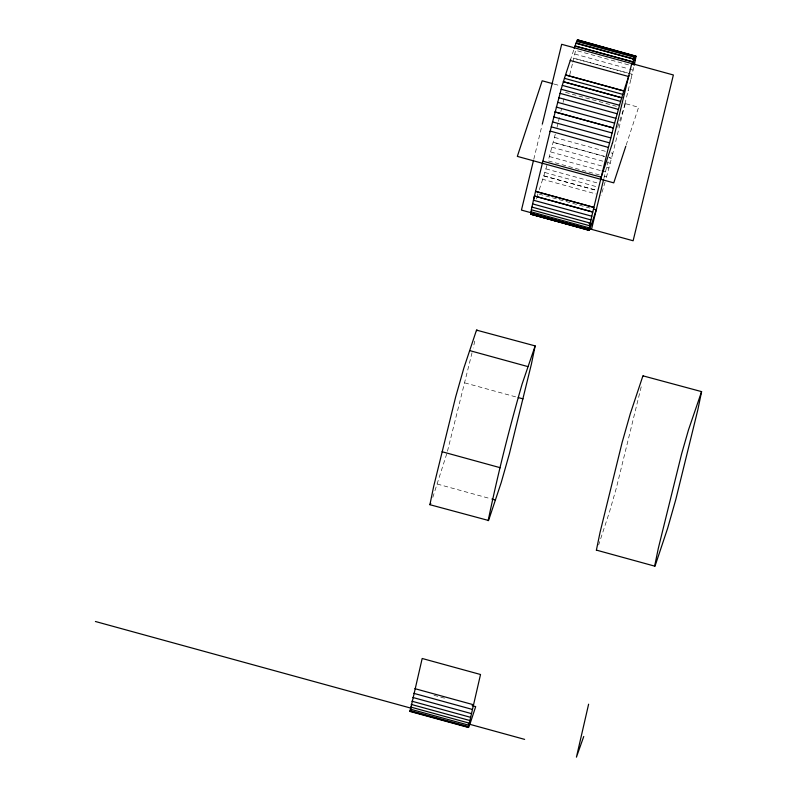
<?xml version="1.0" encoding="UTF-8"?>
<svg xmlns="http://www.w3.org/2000/svg" width="797" height="797" viewBox="0 0 797 797"><rect width="100%" height="100%" fill="white"/><g stroke="black" fill="none" stroke-linecap="round" stroke-linejoin="round"><path stroke-width="0.6" stroke-dasharray="3.98 2.99" d="M543.783 175.898L547.041 165.009M605.092 181.975L603.17 188.52M544.829 172.491L597.212 186.887M545.915 168.874L598.298 183.25M603.17 188.51L601.028 195.315M543.783 175.898L596.176 190.244L543.783 175.898L542.687 179.285L596.266 194.01M572.824 62.186L573.78 58.211L627.359 72.925L573.77 58.261L575.603 50.341L629.182 65.055M631.174 78.166L633.944 66.36M474.783 341.086L473.169 348.03M641.216 386.794L616.29 488.262L609.406 512.202L598.637 544.949M569.785 74.729L572.694 62.764M624.918 103.929L628.136 90.669M628.195 90.42L630.965 79.042M628.116 90.748L628.275 90.101M630.935 79.152L631.144 78.285M472.053 352.702L447.406 451.491M533.781 159.27L542 125.378M537.925 193.791L536.789 197.248M542.687 179.295L539.2 189.905M558.458 121.393L559.823 115.794M560.889 111.391L561.437 109.129M563.041 102.504L564.674 95.799M603.857 178.518L607.972 161.572M624.928 103.889L612.833 153.353L610.442 152.725M556.983 127.44L558.199 122.469M599.394 174.951L548.206 160.884L555.758 132.352M612.823 153.363L605.959 178.966M446.748 453.762L432.213 499.241M574.757 54.047L628.335 68.761M633.097 70.066L629.51 69.13M570.273 60.492L573.94 49.324M536.202 199.021L536.511 198.084M617.625 127.271L625.396 103.64M626.183 145.064L638.606 107.266L623.124 103.012M554.483 137.363L605.69 151.39M433.986 695.303L445.902 698.541M628.544 73.254L632.121 74.241L628.534 73.294M554.074 84.054L560.032 85.687M565.501 92.362L616.848 106.419M551.923 147.206L603.12 161.253M607.872 162.568L610.263 163.216M550.657 151.958L601.855 166.015M606.607 167.33L608.998 167.978M549.412 156.531L600.609 170.588M601.795 170.917L607.752 172.55M604.156 176.247L606.537 176.914M539.091 194.109L591.593 208.535M464.731 382.869L517.034 397.235M437.214 484.038L490.703 498.733M604.405 156.361L553.218 142.304L604.395 156.381M611.548 158.324L609.167 157.667L611.538 158.344"/><path stroke-width="1.2" d="M410.007 711.442L422.181 658.481L480.521 674.501L468.337 727.462L410.007 711.442L410.873 710.137M429.902 504.7L433.638 486.588L455.685 396.826L463.834 368.124L476.506 330.117L535.156 345.908L531.42 364.03L509.383 453.782L501.233 482.484L488.561 520.491L429.902 504.7L430.778 503.405M476.855 330.765L476.905 329.918M488.153 520.7C497.667 474.813 509.084 429.175 522.085 384.124L535.156 345.908M589.142 223.559L591.523 224.216L589.421 229.994L531.101 213.905L530.802 214.393L531.35 209.79L589.7 225.76L589.302 227.882L530.981 211.803M596.335 550.408L600.071 532.296L622.108 442.544L630.258 413.832L642.93 375.825L701.589 391.626L697.853 409.738L675.806 499.49L667.657 528.202L654.985 566.209L596.734 550.209M643.279 376.473L643.338 375.626M654.586 566.408L658.322 548.296L681.634 453.782L688.508 429.832L701.589 391.626M635.827 56.378L577.407 39.85L635.857 56.099L635.787 57.015M577.327 41.852L577.466 40.936M635.797 56.956L635.558 58.49L633.735 57.992M561.178 89.224L550.03 131.714M570.612 59.456L565.521 74.968L623.862 90.938L622.766 94.375L564.435 78.315L562.293 85.379L620.634 101.398L622.776 94.335M556.276 107.087L614.607 123.107L620.634 101.378M635.169 60.562L635.578 58.43M562.293 85.379L561.178 89.244L619.508 105.264M589.7 225.76L590.946 219.912L532.615 203.893L531.37 209.731M634.163 65.344L634.641 63.162L632.24 62.564M564.425 78.355L565.531 74.918L623.852 90.988L628.943 75.486M590.946 219.912L591.792 216.216L533.442 200.236L535.554 191.35L593.895 207.369L591.773 216.256M533.482 160.476L521.447 210.089L530.951 212.699M542.299 124.173L561.676 44.303L673.365 74.978L633.127 240.764L589.162 228.689M550.189 131.057L608.43 147.445M550.06 131.605L535.544 191.38L593.875 207.409L608.45 147.365M570.273 60.492L628.614 76.512M591.523 229.337L603.558 179.724M612.375 143.42L631.752 63.551M588.614 704.189L576.43 757.15L583.743 736.488M608.539 147.017L614.617 123.087M591.523 224.216L596.594 208.774M576.639 41.414L634.98 57.434L635.747 55.87L635.438 56.348L577.128 40.268L575.036 46.027L633.366 62.046L634.322 59.187L575.992 43.168L634.312 59.237L634.99 57.374M589.89 228.898L589.132 230.413L530.702 214.114L589.421 229.994M530.692 214.174L589.023 230.194L589.093 229.287L530.762 213.267L589.073 229.347L589.302 227.882M531.918 207.09L590.248 223.11M532.615 203.893L534.438 196.022L592.769 212.042L534.418 196.062M634.641 63.162L635.189 60.512L632.808 59.855M574.209 48.517L575.045 45.987L633.376 61.997L632.549 64.547M542.877 161.173L601.217 177.203M600.539 179.235L612.584 142.623M625.794 146.25L613.76 182.862L517.333 156.381L542.169 80.786L552.889 83.725M469.911 724.184L475.689 706.63L472.113 705.664M551.225 126.833L609.556 142.862M552.451 121.901L610.791 137.921M553.716 116.92L612.056 132.94M469.881 724.343L468.337 727.462M560.012 93.349L618.342 109.378M558.797 97.722L617.137 113.742M557.551 102.315L615.882 118.325M593.895 209.113L596.256 209.81M469.602 350.58L527.853 366.58M518.219 397.564L522.981 398.869M442.086 451.74L500.337 467.739M491.898 499.052L495.465 500.038M414.858 688.648L473.199 704.678M413.743 693.33L472.073 709.35M412.776 697.455L471.097 713.524M411.919 701.211L470.25 717.23M411.212 704.409L469.553 720.428M410.674 707.059L469.005 723.078M95.411 621.491L411.073 708.184M468.267 723.895L524.625 739.377M410.286 709.131L468.616 725.15M410.057 710.595L468.397 726.615M410.405 711.233L468.746 727.253M563.389 81.722L621.71 97.772L563.389 81.722M555.001 111.959L613.331 127.978L555.001 111.959"/></g></svg>
